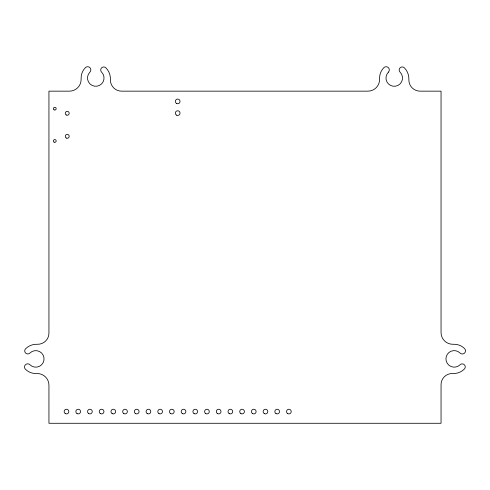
<?xml version="1.0" encoding="UTF-8"?>
<svg xmlns="http://www.w3.org/2000/svg" width="490" height="490" viewBox="0 0 490 490"><rect width="100%" height="100%" fill="white"/><g stroke="black" fill="none" stroke-linecap="round" stroke-linejoin="round"><path stroke-width="0.73" d="M388.374 72.14A3.173 3.173 0 0 0 388.374 67.651A3.173 3.173 0 0 0 383.891 67.651A14.608 14.608 0 0 0 379.597 77.99L379.597 79.454A11.705 11.705 0 0 1 367.892 91.158L122.096 91.158A11.215 11.215 0 0 1 110.391 79.454A15.46 15.46 0 0 0 105.901 67.853A3.032 3.032 0 0 0 101.608 67.847A3.032 3.032 0 0 0 101.608 72.14A8.281 8.281 0 0 1 101.62 83.845A8.281 8.281 0 0 1 89.915 83.857A8.281 8.281 0 0 1 89.909 72.146A3.173 3.173 0 0 0 89.903 67.651A3.173 3.173 0 0 0 85.419 67.645A14.608 14.608 0 0 0 81.126 77.99L81.126 79.454A11.705 11.705 0 0 1 69.421 91.158L48.939 91.158L48.939 332.569A11.203 11.203 0 0 1 37.234 344.274A15.46 15.46 0 0 0 25.627 348.751A3.038 3.038 0 0 0 25.621 353.051A3.038 3.038 0 0 0 29.921 353.051A8.281 8.281 0 0 1 41.613 353.027A8.281 8.281 0 0 1 41.632 364.744A8.281 8.281 0 0 1 29.921 364.756A3.173 3.173 0 0 0 25.431 364.762A3.173 3.173 0 0 0 25.431 369.252A14.62 14.62 0 0 0 35.77 373.533L37.234 373.533A11.705 11.705 0 0 1 48.939 385.238L48.939 423.28L441.049 423.28L441.049 385.238A11.148 11.148 0 0 1 452.754 373.533A15.27 15.27 0 0 0 464.361 369.056A3.038 3.038 0 0 0 464.355 364.762A3.038 3.038 0 0 0 460.067 364.756A8.287 8.287 0 0 1 445.943 358.894A8.263 8.263 0 0 1 460.067 353.051A3.179 3.179 0 0 0 464.563 353.063A3.179 3.179 0 0 0 464.569 348.562A14.639 14.639 0 0 0 454.218 344.274L452.754 344.274A11.705 11.705 0 0 1 441.049 332.569L441.049 91.158L420.567 91.158A11.245 11.245 0 0 1 408.862 79.454A15.57 15.57 0 0 0 404.373 67.847A3.032 3.032 0 0 0 400.073 67.834A3.032 3.032 0 0 0 400.079 72.14A8.281 8.281 0 0 1 400.128 83.851A8.281 8.281 0 0 1 388.411 83.888A8.281 8.281 0 0 1 388.392 72.171M176.523 103.427A2.34 2.34 0 0 0 180.032 101.399A2.34 2.34 0 0 0 176.523 99.372A2.34 2.34 0 0 0 176.523 103.427M176.523 115.132A2.34 2.34 0 0 0 180.032 113.104A2.34 2.34 0 0 0 176.523 111.077A2.34 2.34 0 0 0 176.523 115.132M54.102 142.137A1.384 1.384 0 0 0 56.172 140.936A1.384 1.384 0 0 0 54.102 139.742A1.384 1.384 0 0 0 54.102 142.137M54.102 109.876A1.384 1.384 0 0 0 56.172 108.682A1.384 1.384 0 0 0 54.102 107.481A1.384 1.384 0 0 0 54.102 109.876M66.254 138.027A1.96 1.96 0 0 0 69.194 136.33A1.96 1.96 0 0 0 66.254 134.634A1.96 1.96 0 0 0 66.254 138.027M66.254 114.985A1.96 1.96 0 0 0 69.194 113.288A1.96 1.96 0 0 0 66.254 111.591A1.96 1.96 0 0 0 66.254 114.985M287.716 413.603A2.34 2.34 0 0 0 291.225 411.576A2.34 2.34 0 0 0 287.716 409.548A2.34 2.34 0 0 0 287.716 413.603M276.011 413.603A2.34 2.34 0 0 0 279.521 411.576A2.34 2.34 0 0 0 276.011 409.548A2.34 2.34 0 0 0 276.011 413.603M264.306 413.603A2.34 2.34 0 0 0 267.816 411.576A2.34 2.34 0 0 0 264.306 409.548A2.34 2.34 0 0 0 264.306 413.603M252.601 413.603A2.34 2.34 0 0 0 256.111 411.576A2.34 2.34 0 0 0 252.601 409.548A2.34 2.34 0 0 0 252.601 413.603M240.896 413.603A2.34 2.34 0 0 0 244.406 411.576A2.34 2.34 0 0 0 240.896 409.548A2.34 2.34 0 0 0 240.896 413.603M229.191 413.603A2.34 2.34 0 0 0 232.701 411.576A2.34 2.34 0 0 0 229.191 409.548A2.34 2.34 0 0 0 229.191 413.603M217.487 413.603A2.34 2.34 0 0 0 220.996 411.576A2.34 2.34 0 0 0 217.487 409.548A2.34 2.34 0 0 0 217.487 413.603M205.782 413.603A2.34 2.34 0 0 0 209.291 411.576A2.34 2.34 0 0 0 205.782 409.548A2.34 2.34 0 0 0 205.782 413.603M194.077 413.603A2.34 2.34 0 0 0 197.586 411.576A2.34 2.34 0 0 0 194.077 409.548A2.34 2.34 0 0 0 194.077 413.603M182.372 413.603A2.34 2.34 0 0 0 185.882 411.576A2.34 2.34 0 0 0 182.372 409.548A2.34 2.34 0 0 0 182.372 413.603M170.667 413.603A2.34 2.34 0 0 0 174.177 411.576A2.34 2.34 0 0 0 170.667 409.548A2.34 2.34 0 0 0 170.667 413.603M158.962 413.603A2.34 2.34 0 0 0 162.478 411.576A2.34 2.34 0 0 0 158.962 409.548A2.34 2.34 0 0 0 158.962 413.603M147.257 413.603A2.34 2.34 0 0 0 150.773 411.576A2.34 2.34 0 0 0 147.257 409.548A2.34 2.34 0 0 0 147.257 413.603M135.552 413.603A2.34 2.34 0 0 0 139.068 411.576A2.34 2.34 0 0 0 135.552 409.548A2.34 2.34 0 0 0 135.552 413.603M123.847 413.603A2.34 2.34 0 0 0 127.363 411.576A2.34 2.34 0 0 0 123.847 409.548A2.34 2.34 0 0 0 123.847 413.603M112.143 413.603A2.34 2.34 0 0 0 115.658 411.576A2.34 2.34 0 0 0 112.143 409.548A2.34 2.34 0 0 0 112.143 413.603M100.438 413.603A2.34 2.34 0 0 0 103.954 411.576A2.34 2.34 0 0 0 100.438 409.548A2.34 2.34 0 0 0 100.438 413.603M88.733 413.603A2.34 2.34 0 0 0 92.249 411.576A2.34 2.34 0 0 0 88.733 409.548A2.34 2.34 0 0 0 88.733 413.603M77.028 413.603A2.34 2.34 0 0 0 80.544 411.576A2.34 2.34 0 0 0 77.028 409.548A2.34 2.34 0 0 0 77.028 413.603M65.323 413.603A2.34 2.34 0 0 0 68.839 411.576A2.34 2.34 0 0 0 65.323 409.548A2.34 2.34 0 0 0 65.323 413.603"/></g></svg>
